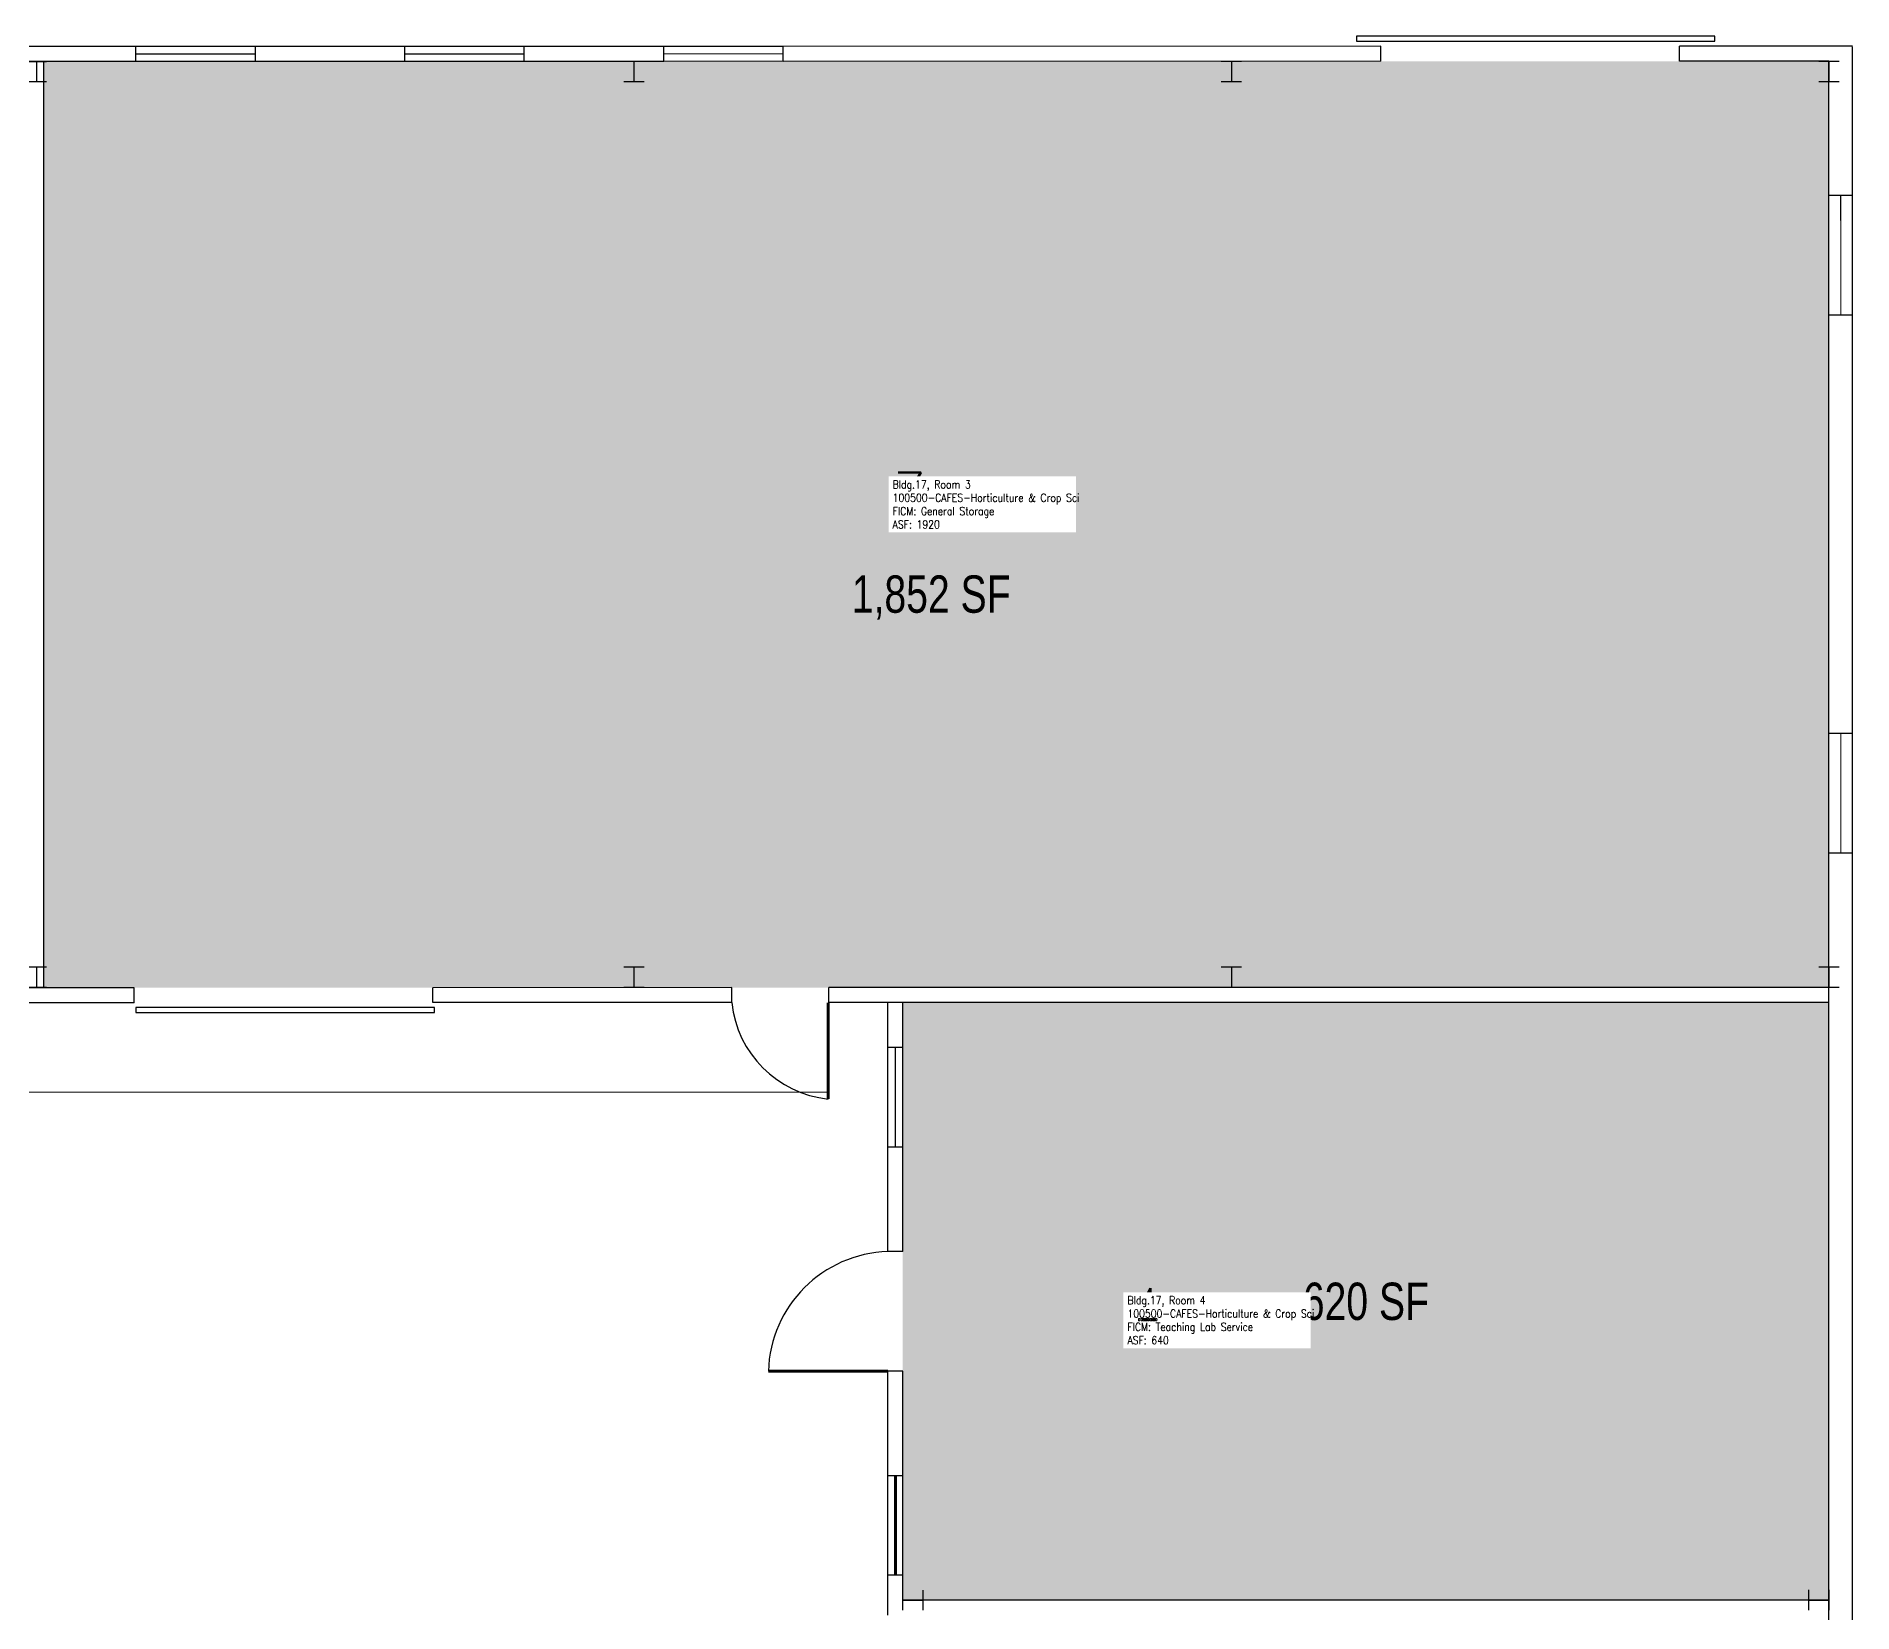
# Model space of a CAD drawing. Header units: inches. Extents: x -59 to 1486, y -6 to 1594.
# Drawn here: x 720 to 1450, y 961 to 1594 of the extents above; entities that cross this region are included whole.
import ezdxf
from ezdxf.enums import TextEntityAlignment as Align

# ---------------------------------------------------------------- set-up
doc = ezdxf.new("R2010")
doc.units = ezdxf.units.IN
doc.header["$LTSCALE"] = 50
doc.header["$MEASUREMENT"] = 0
doc.layers.get('0').update_dxf_attribs({"linetype": 'CONTINUOUS'})
for name, color, linetype in [('A-COLS', 5, 'CONTINUOUS'), ('A-DOOR', 2, 'CONTINUOUS'), ('A-FLOR', 3, 'CONTINUOUS'), ('A-GLAZ', 1, 'CONTINUOUS'), ('A-GLAZ-SILL', 2, 'CONTINUOUS'), ('A-IDEN-RNUM', 7, 'CONTINUOUS'), ('A-IDEN-SNUM', 4, 'CONTINUOUS'), ('A-IDEN-VNUM', 4, 'CONTINUOUS'), ('A-WALL', 5, 'CONTINUOUS'), ('AREA-TEXT', 3, 'CONTINUOUS'), ('Rooms-Category-Color', 7, 'CONTINUOUS'), ('Rooms-College-Color', 7, 'CONTINUOUS'), ('Rooms-Department-Color', 7, 'CONTINUOUS'), ('Rooms-Division-Color', 7, 'CONTINUOUS'), ('Rooms-Information', 7, 'CONTINUOUS')]:
    doc.layers.add(name, color=color, linetype=linetype)
doc.styles.add('AREA', font='arial.ttf', dxfattribs={"width": 0.75, "height": 24})
doc.styles.add('ROOMSNUMBER', font='txt.shx', dxfattribs={"height": 0.03})
doc.styles.add('ROOMVNUMBER', font='simplex.shx', dxfattribs={"width": 0.85})

# ---------------------------------------------------------------- blocks, each defined once
blk = doc.blocks.new('COL1')
for p, q in [((-0.5, 0.5), (0.5, 0.5)), ((0, 0.5), (0, -0.5)), ((-0.5, -0.5), (0.5, -0.5))]:
    blk.add_line(p, q)

msp = doc.modelspace()

# ---------------------------------------------------------------- hatches: boundary and pattern name
at = {"layer": 'Rooms-Category-Color', "true_color": 0xe3c5e1}
msp.add_hatch(color=254, dxfattribs=at).paths.add_polyline_path([(1440, 1482.38), (1440, 1530.38), (1440, 1584.38), (1020, 1584.32), (1020, 1584.36), (972, 1584.32), (915.96, 1584.31), (867.96, 1584.3), (807.96, 1584.29), (807.96, 1584.29), (759.96, 1584.29), (722.96, 1584.28), (722.96, 1212.28), (1440, 1212.38), (1440, 1266.38), (1440, 1314.38)])
at = {"layer": 'Rooms-Category-Color', "true_color": 0xe3f498}
msp.add_hatch(color=61, dxfattribs=at).paths.add_polyline_path([(1068, 1016.33), (1068, 976.34), (1068, 966.33), (1440, 966.38), (1440, 1206.38), (1068, 1206.33), (1068, 1188.33), (1068, 1148.33)])
at = {"layer": 'Rooms-College-Color', "true_color": 0xe3c5e1}
for points in [[(1440, 1482.38), (1440, 1530.38), (1440, 1584.38), (1020, 1584.32), (1020, 1584.36), (972, 1584.32), (915.96, 1584.31), (867.96, 1584.3), (807.96, 1584.29), (807.96, 1584.29), (759.96, 1584.29), (722.96, 1584.28), (722.96, 1212.28), (1440, 1212.38), (1440, 1266.38), (1440, 1314.38)], [(1068, 1016.33), (1068, 976.34), (1068, 966.33), (1440, 966.38), (1440, 1206.38), (1068, 1206.33), (1068, 1188.33), (1068, 1148.33)]]:
    msp.add_hatch(color=254, dxfattribs=at).paths.add_polyline_path(points)
at = {"layer": 'Rooms-Department-Color', "true_color": 0xe3c5e1}
for points in [[(1440, 1482.38), (1440, 1530.38), (1440, 1584.38), (1020, 1584.32), (1020, 1584.36), (972, 1584.32), (915.96, 1584.31), (867.96, 1584.3), (807.96, 1584.29), (807.96, 1584.29), (759.96, 1584.29), (722.96, 1584.28), (722.96, 1212.28), (1440, 1212.38), (1440, 1266.38), (1440, 1314.38)], [(1068, 1016.33), (1068, 976.34), (1068, 966.33), (1440, 966.38), (1440, 1206.38), (1068, 1206.33), (1068, 1188.33), (1068, 1148.33)]]:
    msp.add_hatch(color=254, dxfattribs=at).paths.add_polyline_path(points)
at = {"layer": 'Rooms-Division-Color', "true_color": 0xe3c5e1}
for points in [[(1440, 1482.38), (1440, 1530.38), (1440, 1584.38), (1020, 1584.32), (1020, 1584.36), (972, 1584.32), (915.96, 1584.31), (867.96, 1584.3), (807.96, 1584.29), (807.96, 1584.29), (759.96, 1584.29), (722.96, 1584.28), (722.96, 1212.28), (1440, 1212.38), (1440, 1266.38), (1440, 1314.38)], [(1068, 1016.33), (1068, 976.34), (1068, 966.33), (1440, 966.38), (1440, 1206.38), (1068, 1206.33), (1068, 1188.33), (1068, 1148.33)]]:
    msp.add_hatch(color=254, dxfattribs=at).paths.add_polyline_path(points)

# ---------------------------------------------------------------- linework, layer by layer
at = {"layer": 'A-DOOR'}
for p, q in [((1394.2, 1594.37), (1250.2, 1594.37)), ((1250.2, 1594.37), (1250.2, 1592.36)), ((1250.2, 1592.36), (1394.2, 1592.36)), ((1394.2, 1592.36), (1394.2, 1594.37)), ((759.92, 1204.3), (759.92, 1202.3)), ((879.92, 1204.3), (759.92, 1204.3)), ((879.92, 1202.3), (879.92, 1204.3)), ((759.92, 1202.3), (879.92, 1202.3))]:
    msp.add_line(p, q, dxfattribs=at)
for points, const_width in [([(1038, 1206.32), (1038, 1167.61)], 1.29), ([(1062, 1058.33), (1014, 1058.33)], 1.2)]:
    msp.add_lwpolyline(points, dxfattribs=dict(at, const_width=const_width))
for centre, radius, start, end in [((1042.68, 1211), 43.65, 186.15848, 263.84152), ((1063.51, 1056.83), 49.53, 91.74349, 178.25651)]:
    msp.add_arc(centre, radius, start, end, dxfattribs=at)
at = {"layer": 'A-FLOR'}
for q in [(1038.28, 1206.33), (285.28, 1170.22)]:
    msp.add_line((1038.28, 1170.33), q, dxfattribs=at)
at = {"layer": 'A-GLAZ'}
for points, const_width in [([(759.96, 1587.29), (807.96, 1587.29)], 0.48), ([(867.96, 1587.3), (915.96, 1587.31)], 0.48), ([(972, 1587.32), (1020, 1587.32)], 0.48), ([(1444.74, 1530.38), (1444.75, 1482.38)], 0.48), ([(1444.77, 1314.38), (1444.76, 1266.38)], 0.48), ([(1065, 1188.33), (1065, 1148.33)], 0.48), ([(1065, 1016.33), (1065, 976.34)], 1.2)]:
    msp.add_lwpolyline(points, dxfattribs=dict(at, const_width=const_width))
at = {"layer": 'A-GLAZ-SILL'}
for p, q in [((807.96, 1590.29), (759.96, 1590.29)), ((807.96, 1584.29), (759.96, 1584.29)), ((915.96, 1590.31), (867.96, 1590.3)), ((915.96, 1584.31), (867.96, 1584.3)), ((1020, 1590.32), (972, 1590.32)), ((1020, 1584.36), (972, 1584.32)), ((1440, 1482.38), (1440, 1530.38)), ((1449.48, 1482.38), (1449.48, 1530.38)), ((1449.49, 1504.38), (1449.48, 1504.38)), ((1440, 1266.38), (1440, 1314.38)), ((1449.48, 1266.38), (1449.48, 1314.38)), ((1062, 1148.33), (1062, 1188.33)), ((1068, 1148.33), (1068, 1188.33)), ((1062, 976.34), (1062, 1016.33)), ((1068, 976.34), (1068, 1016.33))]:
    msp.add_line(p, q, dxfattribs=at)
at = {"layer": 'A-WALL'}
for p, q in [((759.96, 1590.29), (699.96, 1590.28)), ((759.96, 1584.29), (699.96, 1584.28)), ((722.96, 1212.28), (722.96, 1584.28)), ((759.96, 1584.29), (759.96, 1590.29)), ((867.96, 1590.3), (807.96, 1590.29)), ((807.96, 1584.29), (807.96, 1590.29)), ((867.96, 1584.3), (807.96, 1584.29)), ((867.96, 1584.3), (867.96, 1590.3)), ((972, 1590.32), (915.96, 1590.31)), ((915.96, 1584.31), (915.96, 1590.31)), ((972, 1584.32), (915.96, 1584.31)), ((972, 1584.32), (972, 1590.32)), ((1260, 1590.36), (1020, 1590.32)), ((1020, 1584.32), (1020, 1590.32)), ((1260, 1584.36), (1020, 1584.32)), ((1260, 1584.36), (1260, 1590.36)), ((1449.48, 1590.38), (1380, 1590.37)), ((1380, 1584.37), (1380, 1590.37)), ((1440, 1584.38), (1380, 1584.37)), ((1440, 1530.38), (1440, 1584.38)), ((1449.48, 1530.38), (1449.48, 1590.14)), ((1449.49, 1540.38), (1449.48, 1540.38)), ((1449.49, 1530.38), (1440, 1530.38)), ((1449.5, 1482.38), (1440, 1482.38)), ((1440, 1314.38), (1440, 1482.38)), ((1449.48, 1314.38), (1449.48, 1482.38)), ((1449.5, 1432.38), (1449.48, 1432.38)), ((1449.51, 1384.38), (1449.48, 1384.38)), ((1449.52, 1314.38), (1440.03, 1314.38)), ((1449.53, 1266.38), (1440, 1266.38)), ((1440, 946.34), (1440, 1266.38)), ((1449.48, 946.34), (1449.48, 1266.38)), ((759.28, 1212.29), (693.28, 1212.28)), ((759.28, 1206.29), (759.28, 1212.29)), ((999.28, 1212.32), (879.28, 1212.3)), ((879.28, 1206.3), (879.28, 1212.3)), ((999.28, 1206.32), (999.28, 1212.32)), ((1440, 1212.38), (1038.28, 1212.33)), ((1038.28, 1206.33), (1038.28, 1212.33)), ((759.28, 1206.29), (693.28, 1206.28)), ((999.28, 1206.32), (879.28, 1206.3)), ((1440, 1206.38), (1038.28, 1206.33)), ((1062, 1188.33), (1062, 1206.33)), ((1068, 1188.33), (1068, 1206.33)), ((1068, 1188.33), (1062, 1188.33)), ((1068, 1148.33), (1062, 1148.33)), ((1062, 1106.33), (1062, 1148.33)), ((1068, 1106.33), (1068, 1148.33)), ((1068, 1106.33), (1062, 1106.33)), ((1068, 1058.33), (1062, 1058.33)), ((1062, 1016.33), (1062, 1058.33)), ((1068, 1016.33), (1068, 1058.33)), ((1068, 1016.33), (1062, 1016.33)), ((1068, 976.34), (1062, 976.34)), ((1062, 960.33), (1062, 976.34)), ((1068, 966.33), (1068, 976.34)), ((1440.03, 966.38), (1068, 966.33))]:
    msp.add_line(p, q, dxfattribs=at)

# ---------------------------------------------------------------- block references
at = {"layer": 'A-COLS', "xscale": 8.122499998658895, "yscale": 8.122499998658895, "zscale": 8.122499998658895}
for p in [(720, 1580.24), (960, 1580.27), (1200, 1580.29), (1440, 1580.32), (720, 1216.62), (960, 1216.62), (1200, 1216.62), (1440, 1216.61)]:
    msp.add_blockref('COL1', p, dxfattribs=at)
at = {"layer": 'A-COLS', "xscale": 8.12250000005588, "yscale": 8.12250000005588, "zscale": 8.12250000005588, "rotation": 90}
for p in [(1072.06, 966.33), (1435.97, 966.38)]:
    msp.add_blockref('COL1', p, dxfattribs=at)

# ---------------------------------------------------------------- texts
at = {"layer": 'A-IDEN-RNUM', "style": 'ROOMSNUMBER', "width": 0.85}
for s, p in [('0003-00', (1070.29, 1407.99)), ('0004-00', (1166.4, 1079))]:
    msp.add_text(s, height=1, dxfattribs=at).set_placement(p, align=Align.MIDDLE)
at = {"layer": 'A-IDEN-SNUM', "style": 'ROOMSNUMBER', "width": 0.85}
for s, p in [('0170000300', (1070.29, 1407.99)), ('0170000400', (1166.4, 1079))]:
    msp.add_text(s, height=1, dxfattribs=at).set_placement(p, align=Align.MIDDLE)
at = {"layer": 'A-IDEN-VNUM', "style": 'ROOMVNUMBER', "width": 0.85}
for s, p in [('3', (1070.29, 1407.99)), ('4', (1165.05, 1080.36))]:
    msp.add_text(s, height=22.5, dxfattribs=at).set_placement(p, align=Align.MIDDLE)
at = {"layer": 'AREA-TEXT', "style": 'AREA', "width": 0.75}
for s, p in [('1,852 SF', (1079.39, 1370.38)), ('620 SF', (1254, 1086.36))]:
    msp.add_text(s, height=15, dxfattribs=at).set_placement(p, align=Align.MIDDLE_CENTER)

# ---------------------------------------------------------------- next in the draw order: texts
at = {"layer": 'Rooms-Information', "char_height": 3.2143, "width": 72, "attachment_point": 7, "style": 'ROOMVNUMBER', "bg_fill": 3, "box_fill_scale": 1.5, "bg_fill_color": 256, "bg_fill_true_color": 13158600, "bg_fill_transparency": 0}
for s, insert in [('Bldg.17, Room 3^M^J100500-CAFES-Horticulture & Crop Sci^M^JFICM: General Storage^M^JASF: 1920', (1063.91, 1396.74)), ('Bldg.17, Room 4^M^J100500-CAFES-Horticulture & Crop Sci^M^JFICM: Teaching Lab Service^M^JASF: 640', (1158.22, 1069.11))]:
    msp.add_mtext(s, dxfattribs=dict(at, insert=insert))

doc.saveas('drawing.dxf')
